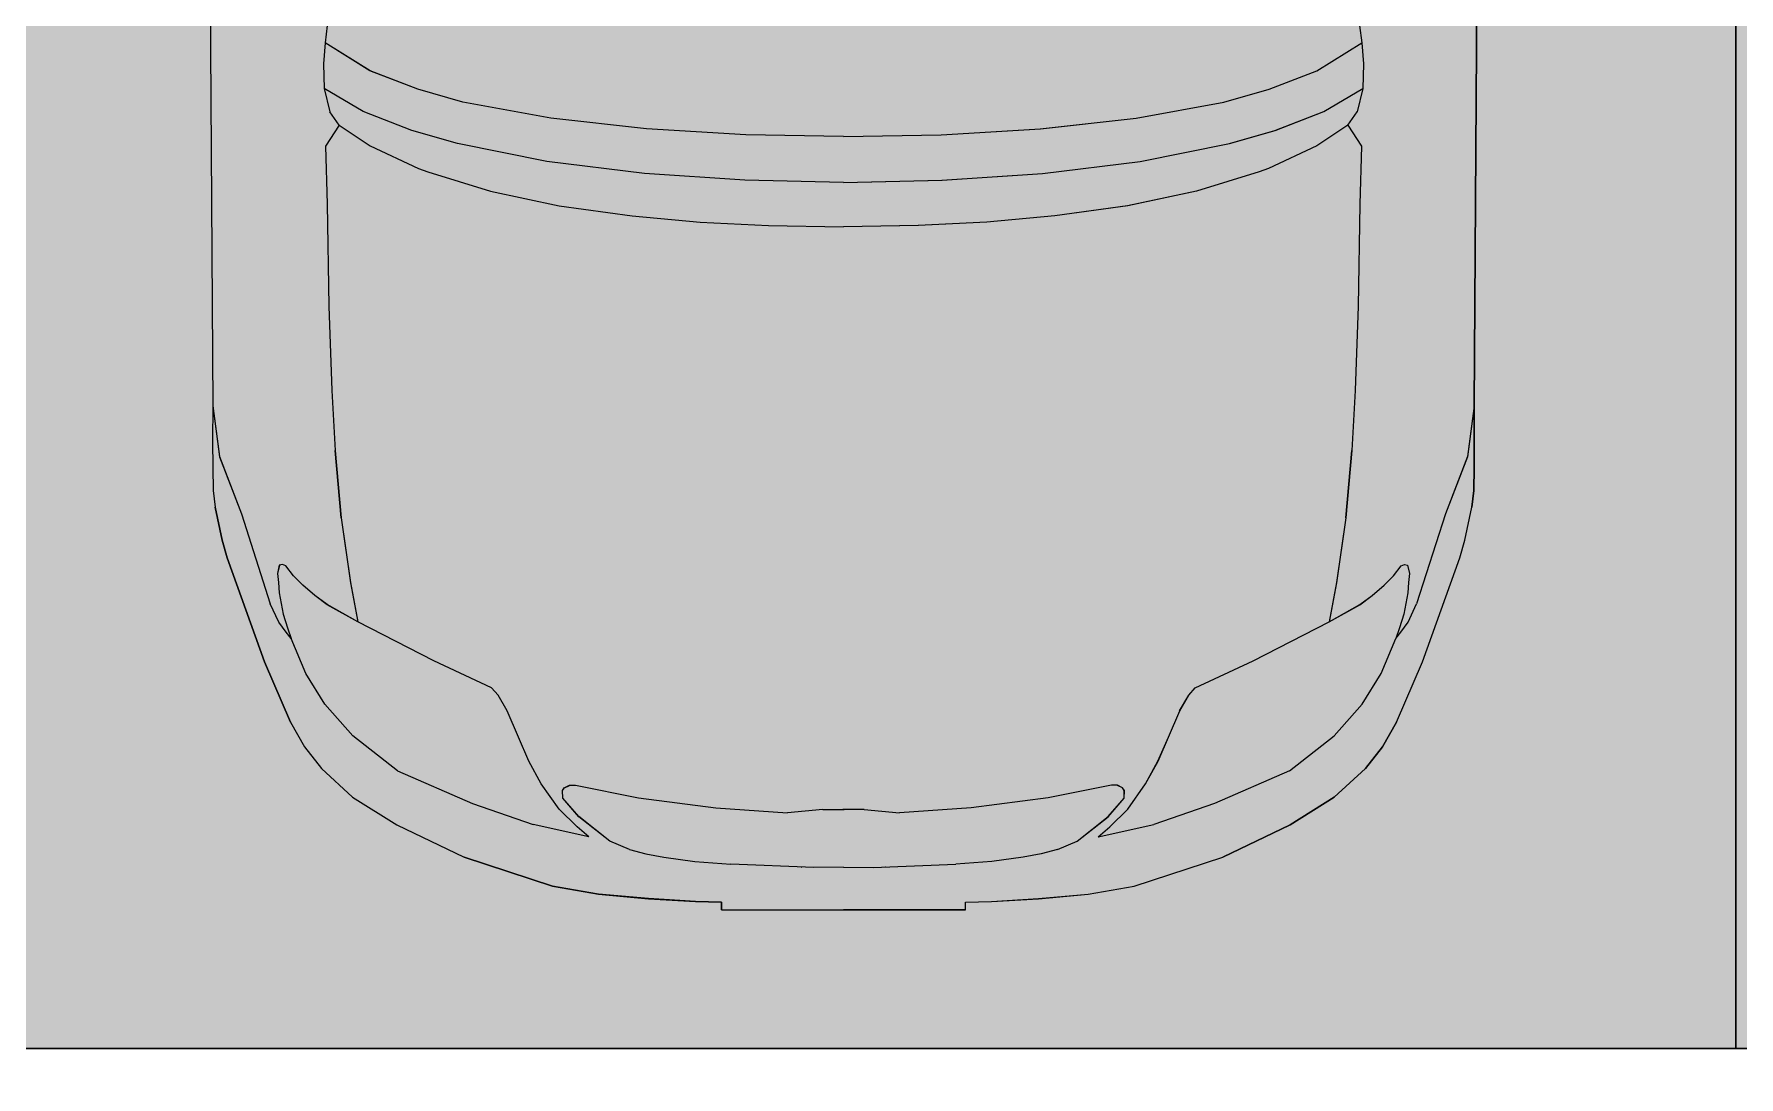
# Model space of a CAD drawing. Header units: millimetres. Extents: x -284281 to 1648660, y -821378 to -151356.
# Drawn here: x 233087 to 235542, y -270728 to -269226 of the extents above; entities that cross this region are included whole.
import ezdxf

# ---------------------------------------------------------------- set-up
doc = ezdxf.new("R2010")
doc.units = ezdxf.units.MM
doc.header["$MEASUREMENT"] = 0
doc.set_wipeout_variables(frame=1)
doc.linetypes.add('Wipeout_Contour', pattern=[1000, 0, -1000])
for name, color, linetype in [('Cars', 7, 'Continuous'), ('Extérieur - Environnement', 7, 'Continuous'), ('Structure - Murs extérieurs', 7, 'Continuous')]:
    doc.layers.add(name, color=color, linetype=linetype)

# ---------------------------------------------------------------- blocks, each defined once
blk = doc.blocks.new('Mur_61_1', base_point=(250537.6, -270787.3))
at = {"color": 254, "linetype": 'Wipeout_Contour', "lineweight": 0, "ltscale": 1436123.093929387}
blk.add_wipeout([(220637.6, -270787.3), (250437.6, -270787.3), (250437.6, -270687.3), (220637.6, -270687.3)], dxfattribs=at).dxf.layer = 'Structure - Murs extérieurs'
at = {"layer": 'Structure - Murs extérieurs', "color": 7, "linetype": 'Continuous', "lineweight": 5, "flags": 128}
blk.add_lwpolyline([(250437.6, -270687.3), (220637.6, -270687.3)], dxfattribs=at)
blk = doc.blocks.new('Car 0025')
at = {"layer": 'Cars', "color": 7, "linetype": 'Continuous', "lineweight": 13}
for p, q in [((-924.7, 1389.7), (-920.5, 734.5)), ((-924.7, 1389.7), (-920.5, 734.5)), ((896.3, 734.5), (900.5, 1389.7)), ((900.5, 1389.7), (896.3, 734.5)), ((-755.5, 1282.4), (-758.8, 1257.5)), ((731.3, 1282.4), (734.6, 1257.5)), ((-758.8, 1257.5), (-760.9, 1227.1)), ((-694, 1217.1), (-758.8, 1257.5)), ((669.8, 1217.1), (734.6, 1257.5)), ((734.6, 1257.5), (736.7, 1227.1)), ((-760.9, 1227.1), (-760.1, 1191.7)), ((-625.2, 1190.8), (-694, 1217.1)), ((601, 1190.8), (669.8, 1217.1)), ((736.7, 1227.1), (735.9, 1191.7)), ((-703.8, 1158.5), (-760.1, 1191.7)), ((-760.1, 1191.7), (-751.8, 1158)), ((-560.1, 1172.1), (-625.2, 1190.8)), ((535.9, 1172.1), (601, 1190.8)), ((679.6, 1158.5), (735.9, 1191.7)), ((735.9, 1191.7), (727.6, 1158)), ((-751.8, 1158), (-751.8, 1158)), ((-738.5, 1138.6), (-751.8, 1158)), ((-633.6, 1130.9), (-703.8, 1158.5)), ((-433.8, 1148.7), (-560.1, 1172.1)), ((409.6, 1148.7), (535.9, 1172.1)), ((609.4, 1130.9), (679.6, 1158.5)), ((714.3, 1138.6), (727.6, 1158)), ((727.6, 1158), (727.6, 1158)), ((-738.5, 1138.6), (-758, 1108.3)), ((-738.5, 1138.6), (-738.5, 1138.6)), ((-738.5, 1138.6), (-693.9, 1108.9)), ((-567.9, 1112.1), (-633.6, 1130.9)), ((-295.6, 1133.3), (-433.8, 1148.7)), ((-152.7, 1124.9), (-295.6, 1133.3)), ((128.5, 1124.9), (271.4, 1133.3)), ((271.4, 1133.3), (409.6, 1148.7)), ((543.7, 1112.1), (609.4, 1130.9)), ((714.3, 1138.6), (669.7, 1108.9)), ((714.3, 1138.6), (714.3, 1138.6)), ((714.3, 1138.6), (733.8, 1108.3)), ((-758, 1108.3), (-755.8, 1024.9)), ((-693.9, 1108.9), (-624, 1076.3)), ((-439.5, 1086.6), (-567.9, 1112.1)), ((-12.1, 1122.4), (-152.7, 1124.9)), ((-12.1, 1122.4), (128.5, 1124.9)), ((415.3, 1086.6), (543.7, 1112.1)), ((669.7, 1108.9), (599.8, 1076.3)), ((733.8, 1108.3), (731.7, 1024.9)), ((-298.8, 1069.2), (-439.5, 1086.6)), ((274.6, 1069.2), (415.3, 1086.6)), ((-624, 1076.3), (-610.9, 1071.4)), ((-610.9, 1071.4), (-520.4, 1043.6)), ((-154, 1059.4), (-298.8, 1069.2)), ((-12.1, 1056.3), (-154, 1059.4)), ((-12.1, 1056.3), (129.8, 1059.4)), ((129.8, 1059.4), (274.6, 1069.2)), ((586.8, 1071.4), (496.2, 1043.6)), ((599.8, 1076.3), (586.8, 1071.4)), ((-520.4, 1043.6), (-421.4, 1022.7)), ((496.2, 1043.6), (397.2, 1022.7)), ((-755.8, 1025), (-753.2, 878.1)), ((-755.8, 1024.9), (-755.8, 1024.9)), ((-421.4, 1022.7), (-316.5, 1007.9)), ((-316.5, 1007.9), (-218.5, 999.1)), ((292.3, 1007.9), (194.3, 999.1)), ((397.2, 1022.7), (292.3, 1007.9)), ((731.7, 1025), (729, 878.1)), ((731.6, 1024.9), (731.6, 1024.9)), ((-218.5, 999.1), (-119.9, 994.1)), ((-119.9, 994.1), (-12.1, 992.4)), ((95.7, 994.1), (-12.1, 992.4)), ((194.3, 999.1), (95.7, 994.1)), ((-753.2, 878.1), (-748.9, 756.7)), ((729, 878.1), (724.7, 756.7)), ((-748.9, 756.7), (-744.4, 670.1)), ((724.7, 756.7), (720.2, 670.1)), ((-920.5, 734.5), (-920.6, 683.7)), ((-920.5, 734.5), (-920.6, 683.7)), ((-920.5, 734.5), (-910.7, 661.1)), ((896.3, 734.5), (886.5, 661.1)), ((896.4, 683.7), (896.3, 734.5)), ((896.3, 734.5), (896.4, 683.7)), ((-920.6, 683.7), (-920.5, 645.6)), ((-920.6, 683.7), (-920.5, 645.6)), ((-744.4, 670.2), (-735.6, 572.8)), ((-735.6, 572.8), (-744.3, 670.1)), ((720.2, 670.2), (711.4, 572.8)), ((711.4, 572.8), (720.1, 670.1)), ((896.3, 645.6), (896.4, 683.7)), ((896.4, 683.7), (896.3, 645.6)), ((-920.5, 645.6), (-920, 612.5)), ((-920.5, 645.6), (-920, 612.5)), ((-910.7, 661.1), (-879.2, 578.8)), ((886.5, 661.1), (855, 578.8)), ((895.8, 612.5), (896.3, 645.6)), ((896.3, 645.6), (895.8, 612.5)), ((-899.6, 632.1), (-899.5, 631.1)), ((875.4, 632.1), (875.3, 631.1)), ((-920, 612.5), (-917.2, 588.4)), ((-920, 612.5), (-917.2, 588.4)), ((893, 588.4), (895.8, 612.5)), ((895.8, 612.5), (893, 588.4)), ((-917.2, 588.4), (-906.8, 541)), ((-906.8, 541), (-917.2, 588.4)), ((-879.2, 578.8), (-837.6, 449.2)), ((-735.6, 572.8), (-722, 479.6)), ((711.4, 572.8), (697.8, 479.6)), ((855, 578.8), (813.4, 449.2)), ((882.6, 541), (893, 588.4)), ((882.6, 541), (893, 588.4)), ((-906.8, 541), (-899.8, 515.5)), ((-899.8, 515.5), (-906.8, 541)), ((875.6, 515.5), (882.6, 541)), ((875.6, 515.5), (882.6, 541)), ((-899.8, 515.5), (-846, 365.6)), ((-846, 365.6), (-899.8, 515.5)), ((-824.6, 504.7), (-827.3, 493)), ((-827.3, 493), (-826, 479.9)), ((-820.1, 506), (-824.6, 504.7)), ((-815.2, 503.8), (-820.1, 506)), ((-804.3, 489.5), (-815.2, 503.8)), ((780.1, 489.5), (791, 503.8)), ((791, 503.8), (795.9, 506)), ((795.9, 506), (800.4, 504.7)), ((800.4, 504.7), (803.1, 493)), ((803.1, 493), (801.8, 479.9)), ((821.8, 365.6), (875.6, 515.5)), ((821.8, 365.6), (875.6, 515.5)), ((-826, 479.9), (-825, 465)), ((-790.7, 476), (-804.3, 489.5)), ((-773.6, 461.2), (-790.7, 476)), ((-722, 479.6), (-711.7, 423.4)), ((697.8, 479.6), (687.5, 423.4)), ((749.4, 461.2), (766.5, 476)), ((766.5, 476), (780.1, 489.5)), ((801.8, 479.9), (800.8, 465)), ((-825.2, 422.9), (-837.6, 449.2)), ((-825, 465), (-819.1, 434.2)), ((-755.7, 447.9), (-773.6, 461.2)), ((-711.7, 423.4), (-755.7, 447.9)), ((687.5, 423.4), (731.5, 447.9)), ((731.5, 447.9), (749.4, 461.2)), ((800.8, 465), (794.9, 434.2)), ((801, 422.9), (813.4, 449.2)), ((-814.8, 408.3), (-825.2, 422.9)), ((-819.1, 434.2), (-812.8, 414.4)), ((-602.3, 367), (-711.7, 423.4)), ((578.1, 367), (687.5, 423.4)), ((794.9, 434.2), (788.6, 414.4)), ((790.6, 408.3), (801, 422.9)), ((-807.5, 399), (-814.8, 408.3)), ((-812.8, 414.4), (-807.5, 399)), ((-786.3, 348.7), (-807.5, 399)), ((762.1, 348.7), (783.3, 399)), ((788.6, 414.4), (783.3, 399)), ((783.3, 399), (790.6, 408.3)), ((-846, 365.6), (-808.7, 278.6)), ((-808.7, 278.6), (-846, 365.6)), ((-759.1, 304.4), (-786.3, 348.7)), ((-518.8, 327.9), (-602.3, 367)), ((494.6, 327.9), (578.1, 367)), ((734.9, 304.4), (762.1, 348.7)), ((784.5, 278.6), (821.8, 365.6)), ((784.5, 278.6), (821.8, 365.6)), ((-509.5, 317.5), (-518.8, 327.9)), ((485.3, 317.5), (494.6, 327.9)), ((-718.8, 259), (-759.1, 304.4)), ((-496.3, 294.8), (-509.5, 317.5)), ((-480.1, 257), (-496.3, 294.8)), ((455.9, 257), (472.1, 294.8)), ((472.1, 294.8), (485.3, 317.5)), ((694.6, 259), (734.9, 304.4)), ((-808.7, 278.6), (-788.2, 243.2)), ((-808.7, 278.6), (-788.2, 243.2)), ((764, 243.2), (784.5, 278.6)), ((784.5, 278.6), (764, 243.2)), ((-654.4, 208.3), (-718.8, 259)), ((-465.1, 222.6), (-480.1, 257)), ((440.9, 222.6), (455.9, 257)), ((630.2, 208.3), (694.6, 259)), ((-788.2, 243.2), (-764, 211.8)), ((-788.2, 243.2), (-764, 211.8)), ((-447.3, 189.6), (-465.1, 222.6)), ((423.1, 189.6), (440.9, 222.6)), ((739.8, 211.8), (764, 243.2)), ((764, 243.2), (739.8, 211.8)), ((-764, 211.8), (-719, 170.5)), ((-764, 211.8), (-719, 170.5)), ((-654.4, 208.3), (-546.4, 161.2)), ((630.2, 208.3), (522.2, 161.2)), ((694.8, 170.5), (739.8, 211.8)), ((739.8, 211.8), (694.8, 170.5)), ((-421.5, 153.3), (-447.3, 189.6)), ((-416.6, 180.1), (-414.1, 184)), ((-416.4, 169.3), (-416.6, 180.1)), ((-414.1, 184), (-406.9, 187.6)), ((-406.9, 187.6), (-398, 187.9)), ((-398, 187.9), (-307.1, 169.4)), ((373.8, 187.9), (282.9, 169.4)), ((382.7, 187.6), (373.8, 187.9)), ((389.9, 184), (382.7, 187.6)), ((392.4, 180.1), (389.9, 184)), ((392.2, 169.3), (392.4, 180.1)), ((397.3, 153.3), (423.1, 189.6)), ((-719, 170.5), (-655.3, 130.9)), ((-719, 170.5), (-655.3, 130.9)), ((-546.4, 161.2), (-459.2, 131.1)), ((-395.7, 128), (-421.5, 153.3)), ((-393.4, 142.5), (-416.4, 169.3)), ((-307.1, 169.4), (-196.1, 155)), ((-196.1, 155), (-92.9, 148.1)), ((-41.8, 152.8), (-92.9, 148.1)), ((-41.8, 152.8), (-11.3, 152.8)), ((17.6, 152.8), (-12.9, 152.8)), ((17.6, 152.8), (68.7, 148.1)), ((171.9, 155), (68.7, 148.1)), ((282.9, 169.4), (171.9, 155)), ((369.2, 142.5), (392.2, 169.3)), ((371.5, 128), (397.3, 153.3)), ((522.2, 161.2), (435, 131.1)), ((631.1, 130.9), (694.8, 170.5)), ((694.8, 170.5), (631.1, 130.9)), ((-655.3, 130.9), (-558.5, 84.1)), ((-655.3, 130.9), (-558.5, 84.1)), ((-378.9, 113.2), (-459.2, 131.1)), ((-378.9, 113.2), (-395.7, 128)), ((-348.6, 107.3), (-393.4, 142.5)), ((324.4, 107.3), (369.2, 142.5)), ((354.7, 113.2), (435, 131.1)), ((354.7, 113.2), (371.5, 128)), ((534.3, 84.1), (631.1, 130.9)), ((631.1, 130.9), (534.3, 84.1)), ((-320.4, 95.1), (-348.6, 107.3)), ((296.3, 95.1), (324.4, 107.3)), ((-558.5, 84.1), (-431, 42.5)), ((-431, 42.5), (-558.5, 84.1)), ((-320.4, 95.1), (-296.9, 89)), ((-296.9, 89), (-270.9, 84)), ((-270.9, 84), (-226, 78.1)), ((-226, 78.1), (-174.1, 74.2)), ((-54.7, 69.2), (-174.1, 74.2)), ((30.5, 69.2), (149.9, 74.2)), ((201.8, 78.1), (149.9, 74.2)), ((246.7, 84), (201.8, 78.1)), ((272.7, 89), (246.7, 84)), ((296.3, 95.1), (272.7, 89)), ((406.8, 42.5), (534.3, 84.1)), ((406.8, 42.5), (534.3, 84.1)), ((-73.2, 69.9), (-72.6, 69.9)), ((-12.1, 69.6), (-54.7, 69.2)), ((-12.1, 69.6), (30.5, 69.2)), ((49, 69.9), (48.4, 69.9)), ((-431, 42.5), (-364.7, 30.9)), ((-364.7, 30.9), (-431, 42.5)), ((-364.7, 30.9), (-293.1, 24.3)), ((-293.1, 24.3), (-364.7, 30.9)), ((268.9, 24.3), (340.5, 30.9)), ((268.9, 24.3), (340.5, 30.9)), ((340.5, 30.9), (406.8, 42.5)), ((340.5, 30.9), (406.8, 42.5)), ((-293.1, 24.3), (-225.1, 20.2)), ((-225.1, 20.2), (-293.1, 24.3)), ((-225.1, 20.2), (-187.9, 19.2)), ((-187.9, 19.2), (-225.1, 20.2)), ((-187.9, 19.2), (-187.9, 8.3)), ((-187.9, 8.3), (-187.9, 19.2)), ((-187.9, 8.3), (163.7, 8.3)), ((-187.9, 8.3), (-12.1, 8.3)), ((163.7, 8.3), (-12.1, 8.3)), ((163.7, 19.2), (200.9, 20.2)), ((163.7, 19.2), (200.9, 20.2)), ((163.7, 8.3), (163.7, 19.2)), ((163.7, 8.3), (163.7, 19.2)), ((200.9, 20.2), (268.9, 24.3)), ((200.9, 20.2), (268.9, 24.3))]:
    blk.add_line(p, q, dxfattribs=at)

msp = doc.modelspace()

# ---------------------------------------------------------------- hatches: boundary and pattern name
at = {"linetype": 'Continuous', "lineweight": 0, "true_color": 0x6f6f6f}
h = msp.add_hatch(color=8, dxfattribs=at)
h.paths.add_polyline_path([(141848.4421, -295062.57111), (269220.82107, -293826.86817), (269220.82107, -270902.73426), (268763.04853, -270902.73426), (254213.59981, -271040.57524), (254213.59981, -163437.63526), (153156.19977, -163437.63526), (153156.19977, -271040.57524), (153182.9625, -271040.57014), (153183.14559, -272000.51417, -0.4094273642), (149183.68145, -275935.04226), (141848.4421, -275935.04226)])
h.paths.add_polyline_path([(158435.58359, -260639.95299), (155145.58359, -260639.95299), (155145.58359, -248364.9528), (155145.58359, -243089.97435), (155145.58359, -242189.97435), (158435.58359, -242189.97435)], flags=0)
h.paths.add_polyline_path([(161503.43335, -171995.57011), (161503.43335, -193810.57122), (161503.43335, -230015.57011), (161503.43335, -260810.57129), (196775.04197, -260810.57129), (196775.04197, -222495.57011), (186955.54197, -222495.57011), (186955.54197, -218295.57011), (196754.55038, -218295.57011), (196754.55038, -208495.57004), (196754.55038, -204495.57011), (193355.54197, -204495.57011), (193355.54197, -195161.53481), (195576.03357, -195161.53481), (195576.03357, -189810.57129), (217850.06795, -189810.57129), (217850.06795, -262266.88531), (245610.04479, -262266.88531), (245610.04479, -253395.57129), (245626.03357, -253395.57129), (246426.03357, -253395.57129), (247826.03357, -253395.57129), (247826.03357, -248005.57129), (247826.03357, -246605.57129), (245626.03357, -246605.57129), (245610.04479, -246605.57129), (245610.04479, -171995.57011), (212806.27958, -171995.57011)], flags=0)
h.paths.add_polyline_path([(162737.04244, -269433.91257, -0.0903186603), (162858.77258, -268727.62319, -0.2014487277), (163912.63869, -267592.73981, -0.1042114453), (164718.00561, -267415.05524), (165317.97869, -267409.37112, -0.1040446075), (166125.35422, -267571.24421, -0.2382554567), (167284.25653, -268953.31764, -0.0551886218), (167336.83602, -269390.33428), (167338.93075, -269611.43843), (167351.04633, -270890.26697), (167092.5827, -271892.76052, -0.2679491924), (165370.08316, -272909.1243), (164770.11009, -272914.80843, -0.1937174639), (163379.25202, -272370.18517, -0.0705687558), (163028.66346, -271931.26196, -0.1316524976), (162751.25276, -270933.84526)], flags=0)
h.paths.add_polyline_path([(175327.75206, -275599.00212, -0.4157910988), (173316.98603, -273599.0311), (173316.98603, -273452.05237), (173330.48786, -267377.82411, -0.3805567013), (175316.98603, -265609.82626), (175394.71409, -265609.82626), (175394.71409, -270609.82626), (190394.71409, -270609.82626), (190394.71409, -265609.82626), (195356.19118, -265609.82626, -0.4142135624), (196856.19118, -267109.82626), (196856.19118, -273660.69924, -0.3455016121), (195137.28541, -275433.43196)], flags=0)
h.paths.add_polyline_path([(205510.09252, -271504.08297, -0.1344739343), (205230.94767, -270484.93746), (205230.94767, -268984.93746, -0.4142135624), (207230.94767, -266984.93746), (207830.94767, -266984.93746, -0.4142135624), (209830.94767, -268984.93746), (209830.94767, -270484.93746, -0.1288203455), (209574.03043, -271465.58136, -0.2709362909), (207830.94767, -272484.93746), (207230.94767, -272484.93746, -0.2649799965)], flags=0)
h.paths.add_polyline_path([(217862.68721, -273329.32486), (217869.94938, -267730.33623, -0.0985615086), (218100.71805, -266943.72092), (218117.68082, -266951.54513, -0.2588490016), (219955.479, -265605.82722), (219953.14148, -265587.29374), (220637.56856, -265587.29374), (220637.56856, -265687.29374), (220637.56856, -270687.29374), (250537.56856, -270687.29374), (250537.56856, -265687.29374), (252208.00356, -265687.29374), (254186.29382, -265687.29374), (254186.29382, -267687.29374), (254186.29382, -271062.25464, 0.001345761), (254186.3228, -271073.02067), (254197.20856, -273095.23292, -0.4142135624), (252208.00356, -275105.96997), (243484.53401, -275105.96997, -0.0051889555), (243431.43827, -275116.10287), (235447.992, -275196.19066), (220071.01237, -275253.23979, -0.3865533313), (217873.0891, -273475.38502, -0.0251892193)], flags=0)

# ---------------------------------------------------------------- linework, layer by layer
at = {"color": 9, "linetype": 'Continuous', "lineweight": 5}
msp.add_lwpolyline([(217873.0891, -273475.38502, 0.3865533313), (220071.01237, -275253.23979), (235447.992, -275196.19066), (243431.43827, -275116.10287, 0.0051889555), (243484.53401, -275105.96997), (252208.00356, -275105.96997, 0.4142135624), (254197.20856, -273095.23292), (254186.3228, -271073.02067, -0.001345761), (254186.29382, -271062.25464), (254186.29382, -267687.29374), (254186.29382, -265687.29374), (252208.00356, -265687.29374), (250537.56856, -265687.29374), (250537.56856, -270687.29374), (220637.56856, -270687.29374), (220637.56856, -265687.29374), (220637.56856, -265587.29374), (219953.14148, -265587.29374), (219955.479, -265605.82722, 0.2588490016), (218117.68082, -266951.54513), (218100.71805, -266943.72092, 0.0985615086), (217869.94938, -267730.33623), (217862.68721, -273329.32486, 0.0251892193)], format="xyb", close=True, dxfattribs=at)
at = {"layer": 'Extérieur - Environnement', "color": 7, "linetype": 'Continuous', "lineweight": 13}
for p, q in [((233339.79262, -269106.12444), (233343.94365, -269761.2809)), ((233339.79262, -269106.12444), (233343.94365, -269761.2809)), ((235160.83428, -269761.2809), (235164.9853, -269106.12444)), ((235164.9853, -269106.12444), (235160.83428, -269761.2809)), ((233509.00238, -269213.35195), (233505.71237, -269238.27627)), ((234995.77554, -269213.35195), (234999.06555, -269238.27627)), ((233505.71237, -269238.27627), (233503.56921, -269268.70409)), ((233570.52568, -269278.71115), (233505.71237, -269238.27627)), ((234934.25224, -269278.71115), (234999.06555, -269238.27627)), ((234999.06555, -269238.27627), (235001.20871, -269268.70409)), ((233503.56921, -269268.70409), (233504.34856, -269304.06619)), ((235001.20871, -269268.70409), (235000.42936, -269304.06619)), ((233639.28148, -269304.96647), (233570.52238, -269278.70989)), ((234865.49645, -269304.96647), (234934.25554, -269278.70989)), ((233560.72695, -269337.28554), (233504.34856, -269304.06619)), ((233504.34856, -269304.06619), (233512.67652, -269337.78359)), ((233704.41747, -269323.67754), (233639.27519, -269304.96466)), ((234800.36046, -269323.67754), (234865.50273, -269304.96466)), ((234944.05097, -269337.28554), (235000.42936, -269304.06619)), ((235000.42936, -269304.06619), (234992.1014, -269337.78359)), ((233512.67652, -269337.78359), (233512.70278, -269337.79852)), ((233525.99246, -269357.14103), (233512.67652, -269337.78359)), ((233630.93028, -269364.90883), (233560.72695, -269337.28554)), ((233830.70959, -269347.10029), (233704.41203, -269323.67653)), ((234674.06833, -269347.10029), (234800.36589, -269323.67653)), ((234873.84764, -269364.90883), (234944.05097, -269337.28554)), ((234978.78546, -269357.14103), (234992.1014, -269337.78359)), ((234992.1014, -269337.78359), (234992.07514, -269337.79852)), ((233525.99246, -269357.14103), (233506.46151, -269387.53016)), ((233525.99826, -269357.18062), (233525.99246, -269357.14103)), ((233525.99826, -269357.18062), (233570.60131, -269386.89845)), ((233696.57699, -269383.67403), (233630.93028, -269364.90883)), ((233968.85327, -269362.46162), (233830.70959, -269347.10029)), ((234111.78321, -269370.86361), (233968.85082, -269362.46135)), ((234392.99471, -269370.86361), (234535.9271, -269362.46135)), ((234535.92465, -269362.46162), (234674.06833, -269347.10029)), ((234808.20093, -269383.67403), (234873.84764, -269364.90883)), ((234978.77966, -269357.18062), (234934.17661, -269386.89845)), ((234978.77966, -269357.18062), (234978.78546, -269357.14103)), ((234978.78546, -269357.14103), (234998.31641, -269387.53016)), ((233506.46151, -269387.53016), (233508.64052, -269470.88184)), ((233570.60131, -269386.89845), (233640.48014, -269419.47351)), ((233825.01931, -269409.2231), (233696.57699, -269383.67403)), ((234252.41805, -269373.42369), (234111.78108, -269370.86348)), ((234252.35987, -269373.42369), (234392.99684, -269370.86348)), ((234679.75861, -269409.2231), (234808.20093, -269383.67403)), ((234934.17661, -269386.89845), (234864.29778, -269419.47351)), ((234998.31641, -269387.53016), (234996.1374, -269470.88184)), ((233965.70071, -269426.56247), (233825.01931, -269409.2231)), ((234539.07721, -269426.56247), (234679.75861, -269409.2231)), ((233640.48014, -269419.47351), (233653.54053, -269424.33559)), ((233653.54053, -269424.33624), (233744.08144, -269452.15012)), ((234110.48515, -269436.38019), (233965.70071, -269426.56247)), ((234252.38896, -269439.48807), (234110.48515, -269436.38019)), ((234252.38896, -269439.48807), (234394.29277, -269436.38019)), ((234394.29277, -269436.38019), (234539.07721, -269426.56247)), ((234851.23739, -269424.33624), (234760.69648, -269452.15012)), ((234864.29778, -269419.47351), (234851.23739, -269424.33559)), ((233744.08144, -269452.15012), (233843.1289, -269473.07881)), ((234760.69648, -269452.15012), (234661.64902, -269473.07881)), ((233508.63938, -269470.81865), (233511.2848, -269617.64414)), ((233508.64177, -269470.86474), (233508.64224, -269470.88184)), ((233843.1289, -269473.07881), (233948.03596, -269487.90326)), ((233948.03596, -269487.90326), (234045.99751, -269496.69868)), ((234556.74196, -269487.90326), (234458.78041, -269496.69868)), ((234661.64902, -269473.07881), (234556.74196, -269487.90326)), ((234996.13854, -269470.81865), (234993.49312, -269617.64414)), ((234996.13615, -269470.86474), (234996.13568, -269470.88184)), ((234045.99751, -269496.69868), (234144.56994, -269501.67525)), ((234144.56994, -269501.67525), (234252.39546, -269503.41935)), ((234360.20798, -269501.67525), (234252.38246, -269503.41935)), ((234458.78041, -269496.69868), (234360.20798, -269501.67525)), ((233511.2848, -269617.64414), (233515.57686, -269739.10257)), ((234993.49312, -269617.64414), (234989.20106, -269739.10257)), ((233343.94365, -269761.2809), (233343.86053, -269812.10443)), ((233343.94365, -269761.2809), (233343.86053, -269812.10443)), ((233343.94365, -269761.2809), (233353.78672, -269834.64628)), ((233515.57686, -269739.10257), (233520.1139, -269825.64174)), ((234989.20106, -269739.10257), (234984.66402, -269825.64174)), ((235160.83428, -269761.2809), (235150.9912, -269834.64628)), ((235160.91739, -269812.10443), (235160.83428, -269761.2809)), ((235160.83428, -269761.2809), (235160.91739, -269812.10443)), ((233343.86053, -269812.10443), (233343.97135, -269850.17549)), ((233343.86053, -269812.10443), (233343.97135, -269850.17549)), ((233353.78672, -269834.64628), (233385.31238, -269917.01103)), ((233520.11198, -269825.6205), (233528.8927, -269922.93505)), ((233528.8927, -269922.93505), (233520.14171, -269825.64174)), ((234984.66594, -269825.6205), (234975.88522, -269922.93505)), ((234975.88522, -269922.93505), (234984.63621, -269825.64174)), ((235150.9912, -269834.64628), (235119.46554, -269917.01103)), ((235160.80657, -269850.17549), (235160.91739, -269812.10443)), ((235160.91739, -269812.10443), (235160.80657, -269850.17549)), ((233343.97135, -269850.17549), (233344.49816, -269883.28596)), ((233343.97135, -269850.17549), (233344.49816, -269883.28596)), ((235160.27976, -269883.28596), (235160.80657, -269850.17549)), ((235160.80657, -269850.17549), (235160.27976, -269883.28596)), ((233344.49816, -269883.28596), (233347.29866, -269907.43008)), ((233344.49816, -269883.28596), (233347.29866, -269907.43008)), ((233364.90148, -269863.68497), (233364.95298, -269864.69694)), ((235139.87645, -269863.68497), (235139.82494, -269864.69694)), ((235157.47926, -269907.43008), (235160.27976, -269883.28596)), ((235160.27976, -269883.28596), (235157.47926, -269907.43008)), ((233347.29866, -269907.43008), (233357.69625, -269954.78576)), ((233357.69625, -269954.78576), (233347.29866, -269907.43008)), ((235147.08167, -269954.78576), (235157.47926, -269907.43008)), ((235147.08167, -269954.78576), (235157.47926, -269907.43008)), ((233385.31238, -269917.01103), (233426.9133, -270046.60936)), ((233528.8927, -269922.93505), (233542.51488, -270016.17977)), ((234975.88522, -269922.93505), (234962.26304, -270016.17977)), ((235119.46554, -269917.01103), (235077.86462, -270046.60936)), ((233357.69625, -269954.78576), (233364.71123, -269980.29071)), ((233364.71123, -269980.29071), (233357.69625, -269954.78576)), ((235140.06669, -269980.29071), (235147.08167, -269954.78576)), ((235140.06669, -269980.29071), (235147.08167, -269954.78576)), ((233364.71123, -269980.29071), (233418.5294, -270130.22636)), ((233418.5294, -270130.22636), (233364.71123, -269980.29071)), ((235086.24852, -270130.22636), (235140.06669, -269980.29071)), ((235086.24852, -270130.22636), (235140.06669, -269980.29071)), ((233439.91787, -269991.06556), (233437.18451, -270002.76857)), ((233437.18451, -270002.76857), (233438.49834, -270015.8633)), ((233444.37137, -269989.80043), (233439.91787, -269991.06556)), ((233449.2591, -269991.95746), (233444.37137, -269989.80043)), ((233460.19787, -270006.24783), (233449.2591, -269991.95746)), ((233473.81994, -270019.78551), (233460.19787, -270006.24783)), ((235030.95798, -270019.78551), (235044.58006, -270006.24783)), ((235044.58006, -270006.24783), (235055.51882, -269991.95746)), ((235055.51882, -269991.95746), (235060.40655, -269989.80043)), ((235060.40655, -269989.80043), (235064.86005, -269991.06556)), ((235064.86005, -269991.06556), (235067.59341, -270002.76857)), ((235067.59341, -270002.76857), (235066.27958, -270015.8633)), ((233438.49834, -270015.8633), (233439.44466, -270030.7926)), ((233439.44466, -270030.7926), (233445.35115, -270061.59997)), ((233490.89346, -270034.58812), (233473.81994, -270019.78551)), ((233542.51071, -270016.15698), (233552.79121, -270072.41751)), ((234962.26721, -270016.15698), (234951.98671, -270072.41751)), ((235013.88446, -270034.58812), (235030.95798, -270019.78551)), ((235065.33326, -270030.7926), (235059.42677, -270061.59997)), ((235066.27958, -270015.8633), (235065.33326, -270030.7926)), ((233439.24988, -270072.92354), (233426.9133, -270046.60936)), ((233508.83541, -270047.87284), (233490.89346, -270034.58812)), ((233552.79121, -270072.41751), (233508.83541, -270047.87284)), ((234951.98671, -270072.41751), (234995.94251, -270047.87284)), ((234995.94251, -270047.87284), (235013.88446, -270034.58812)), ((235065.52804, -270072.92354), (235077.86462, -270046.60936)), ((233449.69329, -270087.47329), (233439.24988, -270072.92354)), ((233445.35115, -270061.59997), (233451.69728, -270081.40036)), ((233662.20554, -270128.79784), (233552.79121, -270072.41751)), ((234842.57238, -270128.79784), (234951.98671, -270072.41751)), ((235059.42677, -270061.59997), (235053.08064, -270081.40036)), ((235055.08463, -270087.47329), (235065.52804, -270072.92354)), ((233457.0192, -270096.7724), (233449.69329, -270087.47329)), ((233451.69728, -270081.40036), (233457.0192, -270096.7724)), ((233478.203, -270147.07207), (233457.0192, -270096.7724)), ((235026.57492, -270147.07207), (235047.75872, -270096.7724)), ((235053.08064, -270081.40036), (235047.75872, -270096.7724)), ((235047.75872, -270096.7724), (235055.08463, -270087.47329)), ((233745.64248, -270167.90375), (233662.20554, -270128.79784)), ((234759.13544, -270167.90375), (234842.57238, -270128.79784)), ((233418.5294, -270130.22636), (233455.76806, -270217.19968)), ((233455.76806, -270217.19968), (233418.5294, -270130.22636)), ((233505.41771, -270191.42198), (233478.203, -270147.07207)), ((234999.36021, -270191.42198), (235026.57492, -270147.07207)), ((235049.00986, -270217.19968), (235086.24852, -270130.22636)), ((235049.00986, -270217.19968), (235086.24852, -270130.22636)), ((233755.03142, -270178.32286), (233745.64248, -270167.90375)), ((233768.21227, -270201.01926), (233755.03142, -270178.32286)), ((234736.56565, -270201.01926), (234749.7465, -270178.32286)), ((234749.7465, -270178.32286), (234759.13544, -270167.90375)), ((233545.73581, -270236.77984), (233505.41771, -270191.42198)), ((233784.35203, -270238.74842), (233768.19851, -270200.99555)), ((234720.42589, -270238.74842), (234736.57941, -270200.99555)), ((234959.04211, -270236.77984), (234999.36021, -270191.42198)), ((233455.76806, -270217.19968), (233476.31272, -270252.57154)), ((233455.76806, -270217.19968), (233476.31272, -270252.57154)), ((235028.4652, -270252.57154), (235049.00986, -270217.19968)), ((235049.00986, -270217.19968), (235028.4652, -270252.57154)), ((233476.31272, -270252.57154), (233500.49063, -270283.99193)), ((233476.31272, -270252.57154), (233500.49063, -270283.99193)), ((233610.06187, -270287.50877), (233545.73581, -270236.77984)), ((233799.41954, -270273.14819), (233784.35203, -270238.74842)), ((234705.35838, -270273.14819), (234720.42589, -270238.74842)), ((234894.71605, -270287.50877), (234959.04211, -270236.77984)), ((235004.2873, -270283.99193), (235028.4652, -270252.57154)), ((235028.4652, -270252.57154), (235004.2873, -270283.99193)), ((233817.20198, -270306.14996), (233799.41954, -270273.14819)), ((234687.57594, -270306.14996), (234705.35838, -270273.14819)), ((233500.49063, -270283.99193), (233545.51934, -270325.30047)), ((233500.49063, -270283.99193), (233545.51934, -270325.30047)), ((233610.06187, -270287.50877), (233718.09568, -270334.55123)), ((234894.71605, -270287.50877), (234786.68224, -270334.55123)), ((234959.25858, -270325.30047), (235004.2873, -270283.99193)), ((235004.2873, -270283.99193), (234959.25858, -270325.30047)), ((233545.51934, -270325.30047), (233609.2361, -270364.89687)), ((233545.51934, -270325.30047), (233609.2361, -270364.89687)), ((233842.94749, -270342.48662), (233817.20198, -270306.14996)), ((233847.91293, -270315.68285), (233850.3571, -270311.78962)), ((233848.06104, -270326.50932), (233847.91293, -270315.68285)), ((233850.3571, -270311.78962), (233857.60321, -270308.14468)), ((233857.60321, -270308.14468), (233866.51585, -270307.89289)), ((233866.51585, -270307.89289), (233957.38271, -270326.34619)), ((233957.38271, -270326.34619), (234068.40788, -270340.80333)), ((234547.39521, -270326.34619), (234436.37004, -270340.80333)), ((234638.26207, -270307.89289), (234547.39521, -270326.34619)), ((234647.17471, -270308.14468), (234638.26207, -270307.89289)), ((234654.42082, -270311.78962), (234647.17471, -270308.14468)), ((234656.86499, -270315.68285), (234654.42082, -270311.78962)), ((234656.71688, -270326.50932), (234656.86499, -270315.68285)), ((234661.83043, -270342.48662), (234687.57594, -270306.14996)), ((234895.54182, -270364.89687), (234959.25858, -270325.30047)), ((234959.25858, -270325.30047), (234895.54182, -270364.89687)), ((233718.09568, -270334.55123), (233805.32675, -270364.68725)), ((233868.81685, -270367.7613), (233842.94749, -270342.48662)), ((233871.12033, -270353.33193), (233848.06104, -270326.50932)), ((234068.40788, -270340.80333), (234171.54505, -270347.68768)), ((234222.66712, -270343.01425), (234171.54505, -270347.68768)), ((234222.66712, -270343.01425), (234253.204, -270343.01425)), ((234282.1108, -270343.01425), (234251.57392, -270343.01425)), ((234282.1108, -270343.01425), (234333.23287, -270347.68768)), ((234436.37004, -270340.80333), (234333.23287, -270347.68768)), ((234633.65759, -270353.33193), (234656.71688, -270326.50932)), ((234635.96107, -270367.7613), (234661.83043, -270342.48662)), ((234786.68224, -270334.55123), (234699.45117, -270364.68725)), ((233609.2361, -270364.89687), (233706.03125, -270411.68184)), ((233609.2361, -270364.89687), (233706.03125, -270411.68184)), ((233885.57362, -270382.58106), (233805.32675, -270364.68725)), ((233885.57362, -270382.58106), (233868.81685, -270367.7613)), ((233915.88097, -270388.52135), (233871.12033, -270353.33193)), ((234588.89695, -270388.52135), (234633.65759, -270353.33193)), ((234619.2043, -270382.58106), (234699.45117, -270364.68725)), ((234619.2043, -270382.58106), (234635.96107, -270367.7613)), ((234798.74667, -270411.68184), (234895.54182, -270364.89687)), ((234895.54182, -270364.89687), (234798.74667, -270411.68184)), ((233944.04035, -270400.67421), (233915.88097, -270388.52135)), ((234560.73757, -270400.67421), (234588.89695, -270388.52135)), ((233706.03125, -270411.68184), (233833.5203, -270453.31964)), ((233833.5203, -270453.31964), (233706.03125, -270411.68184)), ((233944.04035, -270400.67421), (233967.60833, -270406.75417)), ((233967.60385, -270406.75331), (233993.60109, -270411.73902)), ((233993.58851, -270411.73661), (234038.50641, -270417.69595)), ((234038.50641, -270417.69595), (234090.39909, -270421.62102)), ((234209.78789, -270426.56024), (234090.39909, -270421.62102)), ((234294.99003, -270426.56024), (234414.37883, -270421.62102)), ((234466.27151, -270417.69595), (234414.37883, -270421.62102)), ((234511.18941, -270411.73661), (234466.27151, -270417.69595)), ((234537.17407, -270406.75331), (234511.17683, -270411.73902)), ((234560.73757, -270400.67421), (234537.16959, -270406.75417)), ((234671.25763, -270453.31964), (234798.74667, -270411.68184)), ((234671.25763, -270453.31964), (234798.74667, -270411.68184)), ((234191.25479, -270425.92695), (234191.89616, -270425.92695)), ((234252.40057, -270426.22001), (234209.78789, -270426.56024)), ((234252.37735, -270426.22001), (234294.99003, -270426.56024)), ((234313.52313, -270425.92695), (234312.88176, -270425.92695)), ((233833.5203, -270453.31964), (233899.76019, -270464.89787)), ((233899.76019, -270464.89787), (233833.5203, -270453.31964)), ((233899.76019, -270464.89787), (233971.37923, -270471.44966)), ((233971.37923, -270471.44966), (233899.76019, -270464.89787)), ((233971.37923, -270471.44966), (234039.36589, -270475.5432)), ((234039.36589, -270475.5432), (233971.37923, -270471.44966)), ((234465.41203, -270475.5432), (234533.39869, -270471.44966)), ((234465.41203, -270475.5432), (234533.39869, -270471.44966)), ((234533.39869, -270471.44966), (234605.01773, -270464.89787)), ((234533.39869, -270471.44966), (234605.01773, -270464.89787)), ((234605.01773, -270464.89787), (234671.25763, -270453.31964)), ((234605.01773, -270464.89787), (234671.25763, -270453.31964)), ((234039.36589, -270475.5432), (234076.62733, -270476.6336)), ((234076.62733, -270476.6336), (234039.36589, -270475.5432)), ((234076.62733, -270476.6336), (234076.62733, -270487.46295)), ((234076.62733, -270487.46295), (234076.62733, -270476.6336)), ((234076.62733, -270487.46295), (234428.15059, -270487.46295)), ((234076.62733, -270487.46295), (234252.38896, -270487.46295)), ((234428.15059, -270487.46295), (234252.38896, -270487.46295)), ((234428.15059, -270476.6336), (234465.41203, -270475.5432)), ((234428.15059, -270476.6336), (234465.41203, -270475.5432)), ((234428.15059, -270487.46295), (234428.15059, -270476.6336)), ((234428.15059, -270487.46295), (234428.15059, -270476.6336))]:
    msp.add_line(p, q, dxfattribs=at)

# ---------------------------------------------------------------- block references
at = {"layer": 'Cars', "color": 7, "linetype": 'Continuous', "lineweight": 5, "zscale": 1000}
msp.add_blockref('Car 0025', (234264.4873, -270495.78396), dxfattribs=at)

# ---------------------------------------------------------------- next in the draw order: block references
at = {"layer": 'Structure - Murs extérieurs', "color": 211, "lineweight": 5, "true_color": 0xfe55ff}
msp.add_blockref('Mur_61_1', (250537.56856, -270787.29219), dxfattribs=at)

# ---------------------------------------------------------------- next in the draw order: linework, layer by layer
at = {"color": 255, "linetype": 'Continuous', "lineweight": 5, "flags": 128}
for points in [[(233037.56856, -265687.29374), (233037.56856, -270687.29374), (235537.56856, -270687.29374), (235537.56856, -265687.29374)], [(235537.56856, -265687.29374), (235537.56856, -270687.29374), (238037.56856, -270687.29374), (238037.56856, -265687.29374)]]:
    msp.add_lwpolyline(points, close=True, dxfattribs=at)
for points in [[(235537.56856, -265687.29374), (235537.56856, -270687.29374)], [(235537.56856, -270687.29374), (235537.56856, -265687.29374)], [(233037.56856, -270687.29374), (235537.56856, -270687.29374)], [(235537.56856, -270687.29374), (238037.56856, -270687.29374)]]:
    msp.add_lwpolyline(points, dxfattribs=at)
at = {"layer": 'Structure - Murs extérieurs', "color": 7, "linetype": 'Continuous', "lineweight": 5, "flags": 128}
msp.add_lwpolyline([(250437.56856, -270687.29219), (220637.56856, -270687.2922), (220637.56858, -265687.29372), (220637.56858, -265587.29373), (220537.56859, -265587.29373), (219953.14148, -265587.29374, 0.2597271562), (218021.38666, -267116.45694, 0.0985618016), (217861.30948, -267920.63319), (217861.30948, -273253.26877, 0.4157854419), (219972.5733, -275353.23856), (252109.56449, -275205.96874, 0.4142192129)], format="xyb", dxfattribs=at)
at = {"layer": 'Structure - Murs extérieurs', "color": 7, "linetype": 'Continuous', "lineweight": 5}
msp.add_lwpolyline([(250437.56856, -270687.29219), (220637.56856, -270687.2922)], dxfattribs=at)

doc.saveas('drawing.dxf')
